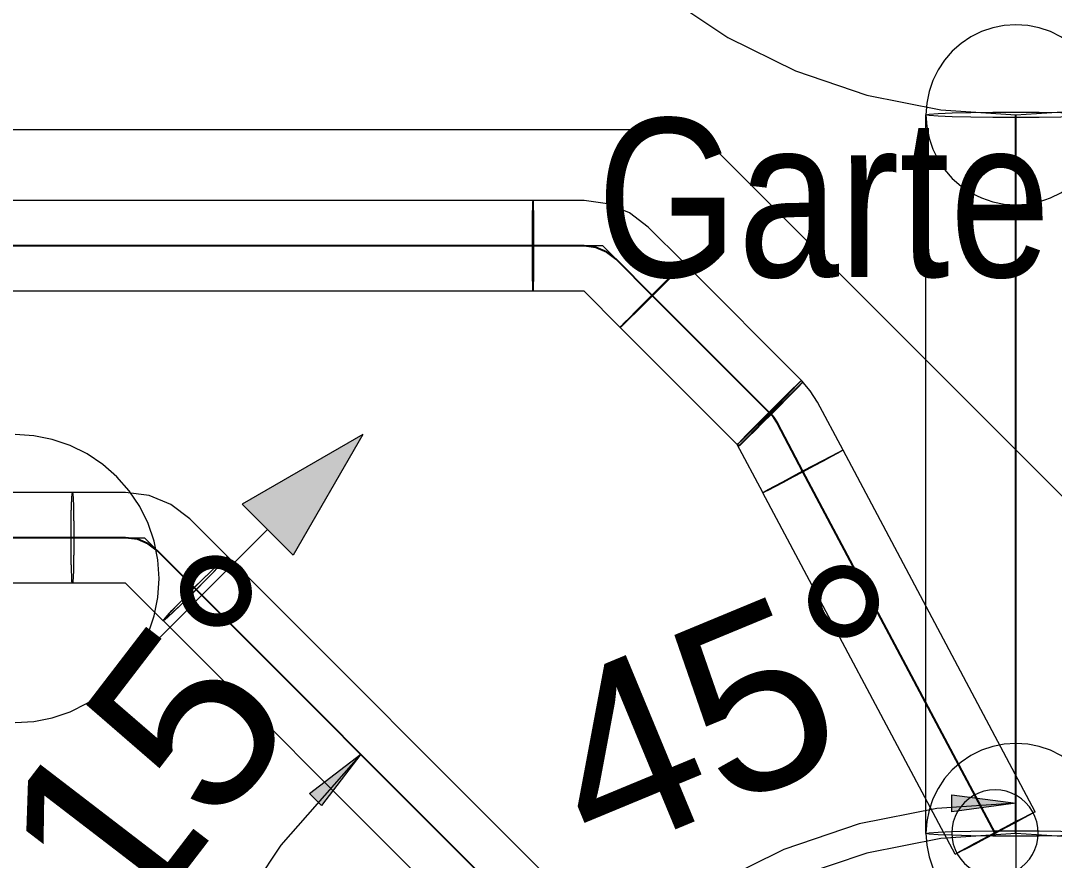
# Model space of a CAD drawing. Extents: x -1 to 1342, y -35 to 723.
# Drawn here: x 514.72 to 529.08, y 253.12 to 264.78 of the extents above; entities that cross this region are included whole.
import ezdxf
from ezdxf.lldxf.tags import DXFTag

# ---------------------------------------------------------------- set-up
doc = ezdxf.new("R2010")
doc.units = 0
doc.layers.get('0').update_dxf_attribs({"lineweight": 18})
doc.layers.add('-1._UG_3_320 Sanitär Neu', color=7, linetype='Continuous', lineweight=25)
doc.layers.add('-1._UG_3_322 Sanitär Beschriftung', color=7, linetype='Continuous', lineweight=25)
for name, color, linetype, lineweight, true_color in [('S_Schmutzwasser', 7, 'Continuous', 18, 0xcc6600), ('S_Schmutzwasser@DELETE-EINSTRICH', 7, 'Continuous', 18, 0xcc6600), ('X_Mass', 7, 'Continuous', 18, 0x0080ff)]:
    doc.layers.add(name, color=color, linetype=linetype, lineweight=lineweight, true_color=true_color)
doc.styles.get("Standard").update_dxf_attribs({"font": 'arial.ttf'})
tags = doc.linetypes.add('STRICHPUNKT2', pattern=[12.7, 6.35, -3.175, 0, -3.175]).pattern_tags.tags
tags[10:11] = [DXFTag(74, 4), DXFTag(75, 0), DXFTag(340, '0'), DXFTag(46, 0.0), DXFTag(50, 0.0), DXFTag(44, 0.0), DXFTag(45, 0.0)]
tags[8:9] = [DXFTag(74, 4), DXFTag(75, 0), DXFTag(340, '0'), DXFTag(46, 0.0), DXFTag(50, 0.0), DXFTag(44, 0.0), DXFTag(45, 0.0)]
tags[6:7] = [DXFTag(74, 4), DXFTag(75, 0), DXFTag(340, '0'), DXFTag(46, 0.0), DXFTag(50, 0.0), DXFTag(44, 0.0), DXFTag(45, 0.0)]
tags[4:5] = [DXFTag(74, 4), DXFTag(75, 0), DXFTag(340, '0'), DXFTag(46, 0.0), DXFTag(50, 0.0), DXFTag(44, 0.0), DXFTag(45, 0.0)]

# ---------------------------------------------------------------- blocks, each defined once
blk = doc.blocks.new('Kreis-A0SKLQHJLL', base_point=(520.544, 237.489))
at = {"color": 0, "linetype": 'ByBlock', "lineweight": -2, "ltscale": 0.18}
for p, q in [((527.5, 253.421), (526.474, 253.217)), ((528.544, 253.489), (527.5, 253.421)), ((529.588, 253.421), (528.544, 253.489)), ((526.474, 253.217), (525.483, 252.88))]:
    blk.add_line(p, q, dxfattribs=at)
blk = doc.blocks.new('Abwassersammelpunkt (Zentrale)-A0SKLQHNLL', base_point=(527.294, 252.239))
at = {"color": 0, "linetype": 'ByBlock', "lineweight": -2, "ltscale": 0.18}
for p, q in [((528.381, 254.729), (528.221, 254.697)), ((528.544, 254.739), (528.381, 254.729)), ((528.707, 254.729), (528.544, 254.739)), ((528.868, 254.697), (528.707, 254.729)), ((527.919, 254.572), (527.783, 254.481)), ((528.066, 254.644), (527.919, 254.572)), ((528.221, 254.697), (528.066, 254.644)), ((529.023, 254.644), (528.868, 254.697)), ((529.169, 254.572), (529.023, 254.644)), ((529.305, 254.481), (529.169, 254.572)), ((527.783, 254.481), (527.66, 254.373)), ((529.428, 254.373), (529.305, 254.481)), ((527.66, 254.373), (527.553, 254.25)), ((529.536, 254.25), (529.428, 254.373)), ((527.553, 254.25), (527.462, 254.114)), ((529.627, 254.114), (529.536, 254.25)), ((527.462, 254.114), (527.389, 253.968)), ((529.699, 253.968), (529.627, 254.114)), ((527.389, 253.968), (527.337, 253.813)), ((529.752, 253.813), (529.699, 253.968)), ((527.337, 253.813), (527.305, 253.653)), ((529.784, 253.653), (529.752, 253.813)), ((527.305, 253.653), (527.294, 253.489)), ((529.794, 253.489), (529.784, 253.653)), ((527.294, 253.489), (527.305, 253.326)), ((529.784, 253.326), (529.794, 253.489)), ((527.305, 253.326), (527.337, 253.166)), ((529.752, 253.166), (529.784, 253.326)), ((527.337, 253.166), (527.389, 253.011)), ((529.699, 253.011), (529.752, 253.166)), ((527.389, 253.011), (527.462, 252.864)), ((529.627, 252.864), (529.699, 253.011)), ((527.462, 252.864), (527.553, 252.728)), ((529.536, 252.728), (529.627, 252.864)), ((527.553, 252.728), (527.66, 252.606)), ((529.428, 252.606), (529.536, 252.728)), ((527.66, 252.606), (527.783, 252.498)), ((529.305, 252.498), (529.428, 252.606)), ((527.783, 252.498), (527.919, 252.407)), ((529.169, 252.407), (529.305, 252.498)), ((527.919, 252.407), (528.066, 252.335)), ((528.066, 252.335), (528.221, 252.282)), ((528.221, 252.282), (528.381, 252.25)), ((528.707, 252.25), (528.868, 252.282)), ((528.868, 252.282), (529.023, 252.335)), ((529.023, 252.335), (529.169, 252.407)), ((528.381, 252.25), (528.544, 252.239)), ((528.544, 252.239), (528.707, 252.25))]:
    blk.add_line(p, q, dxfattribs=at)
blk = doc.blocks.new('WC mit 9_0 l Spülwassermenge-A0SKLQHRLL', base_point=(527.294, 262.219))
at = {"color": 0, "linetype": 'ByBlock', "lineweight": -2, "ltscale": 0.18}
for p, q in [((528.066, 264.624), (527.919, 264.552)), ((528.221, 264.677), (528.066, 264.624)), ((528.381, 264.709), (528.221, 264.677)), ((528.544, 264.719), (528.381, 264.709)), ((528.707, 264.709), (528.544, 264.719)), ((528.868, 264.677), (528.707, 264.709)), ((529.023, 264.624), (528.868, 264.677)), ((529.169, 264.552), (529.023, 264.624)), ((527.919, 264.552), (527.783, 264.461)), ((529.305, 264.461), (529.169, 264.552)), ((527.66, 264.353), (527.553, 264.23)), ((527.783, 264.461), (527.66, 264.353)), ((529.428, 264.353), (529.305, 264.461)), ((529.536, 264.23), (529.428, 264.353)), ((527.553, 264.23), (527.462, 264.094)), ((529.627, 264.094), (529.536, 264.23)), ((527.462, 264.094), (527.389, 263.948)), ((529.699, 263.948), (529.627, 264.094)), ((527.389, 263.948), (527.337, 263.793)), ((529.752, 263.793), (529.699, 263.948)), ((527.337, 263.793), (527.305, 263.633)), ((529.784, 263.633), (529.752, 263.793)), ((527.305, 263.633), (527.294, 263.469)), ((529.794, 263.469), (529.784, 263.633)), ((527.294, 263.469), (527.305, 263.306)), ((529.784, 263.306), (529.794, 263.469)), ((527.305, 263.306), (527.337, 263.146)), ((529.752, 263.146), (529.784, 263.306)), ((527.337, 263.146), (527.389, 262.991)), ((529.699, 262.991), (529.752, 263.146)), ((527.389, 262.991), (527.462, 262.844)), ((529.627, 262.844), (529.699, 262.991)), ((527.462, 262.844), (527.553, 262.708)), ((529.536, 262.708), (529.627, 262.844)), ((527.553, 262.708), (527.66, 262.585)), ((529.428, 262.585), (529.536, 262.708)), ((527.66, 262.585), (527.783, 262.478)), ((527.783, 262.478), (527.919, 262.387)), ((529.169, 262.387), (529.305, 262.478)), ((529.305, 262.478), (529.428, 262.585)), ((527.919, 262.387), (528.066, 262.315)), ((529.023, 262.315), (529.169, 262.387)), ((528.066, 262.315), (528.221, 262.262)), ((528.221, 262.262), (528.381, 262.23)), ((528.381, 262.23), (528.544, 262.219)), ((528.544, 262.219), (528.707, 262.23)), ((528.707, 262.23), (528.868, 262.262)), ((528.868, 262.262), (529.023, 262.315))]:
    blk.add_line(p, q, dxfattribs=at)
blk = doc.blocks.new('Kreis-A0SKLQHXLL', base_point=(520.544, 263.469))
at = {"color": 0, "linetype": 'ByBlock', "lineweight": -2, "ltscale": 0.18}
for p, q in [((523.674, 265.123), (524.544, 264.541)), ((524.544, 264.541), (525.483, 264.078)), ((525.483, 264.078), (526.474, 263.742)), ((526.474, 263.742), (527.5, 263.538)), ((527.5, 263.538), (528.544, 263.469)), ((528.544, 263.469), (529.588, 263.538))]:
    blk.add_line(p, q, dxfattribs=at)
blk = doc.blocks.new('Abwasserleitung-A0SKLQI1LL', base_point=(528.544, 254.739))
at = {"color": 0, "linetype": 'ByBlock', "lineweight": -2, "ltscale": 0.18}
blk.add_line((528.544, 262.219), (528.544, 254.739), dxfattribs=at)
blk = doc.blocks.new('Abwassersammelpunkt (Zentrale)-A0SKLQI7LL', base_point=(527.654, 252.895))
at = {"color": 0, "linetype": 'ByBlock', "lineweight": -2, "ltscale": 0.18}
for p, q in [((527.954, 254.015), (527.889, 253.971)), ((528.024, 254.049), (527.954, 254.015)), ((528.099, 254.075), (528.024, 254.049)), ((528.176, 254.09), (528.099, 254.075)), ((528.254, 254.095), (528.176, 254.09)), ((528.332, 254.09), (528.254, 254.095)), ((528.409, 254.075), (528.332, 254.09)), ((528.483, 254.049), (528.409, 254.075)), ((528.554, 254.015), (528.483, 254.049)), ((528.619, 253.971), (528.554, 254.015)), ((527.778, 253.86), (527.734, 253.795)), ((527.83, 253.919), (527.778, 253.86)), ((527.889, 253.971), (527.83, 253.919)), ((528.678, 253.919), (528.619, 253.971)), ((528.73, 253.86), (528.678, 253.919)), ((528.773, 253.795), (528.73, 253.86)), ((527.7, 253.725), (527.674, 253.65)), ((527.734, 253.795), (527.7, 253.725)), ((528.808, 253.725), (528.773, 253.795)), ((528.833, 253.65), (528.808, 253.725)), ((527.659, 253.573), (527.654, 253.495)), ((527.674, 253.65), (527.659, 253.573)), ((528.849, 253.573), (528.833, 253.65)), ((528.854, 253.495), (528.849, 253.573)), ((527.654, 253.495), (527.659, 253.417)), ((527.659, 253.417), (527.674, 253.34)), ((528.833, 253.34), (528.849, 253.417)), ((528.849, 253.417), (528.854, 253.495)), ((527.674, 253.34), (527.7, 253.266)), ((528.808, 253.266), (528.833, 253.34)), ((527.7, 253.266), (527.734, 253.195)), ((527.734, 253.195), (527.778, 253.13)), ((527.778, 253.13), (527.83, 253.071)), ((528.678, 253.071), (528.73, 253.13)), ((528.73, 253.13), (528.773, 253.195)), ((528.773, 253.195), (528.808, 253.266)), ((527.83, 253.071), (527.889, 253.019)), ((527.889, 253.019), (527.954, 252.976)), ((528.554, 252.976), (528.619, 253.019)), ((528.619, 253.019), (528.678, 253.071)), ((527.954, 252.976), (528.024, 252.941)), ((528.024, 252.941), (528.099, 252.916)), ((528.099, 252.916), (528.176, 252.9)), ((528.176, 252.9), (528.254, 252.895)), ((528.254, 252.895), (528.332, 252.9)), ((528.332, 252.9), (528.409, 252.916)), ((528.409, 252.916), (528.483, 252.941)), ((528.483, 252.941), (528.554, 252.976))]:
    blk.add_line(p, q, dxfattribs=at)
blk = doc.blocks.new('Abwasserleitung-A0SKLQI9LL', base_point=(495.066, 254.025))
at = {"color": 0, "linetype": 'ByBlock', "lineweight": -2, "ltscale": 0.18}
for p, q in [((522.807, 261.648), (503.022, 261.648)), ((525.186, 259.268), (522.807, 261.648)), ((527.972, 254.025), (525.186, 259.268))]:
    blk.add_line(p, q, dxfattribs=at)
blk = doc.blocks.new('Abwasserleitung-A0SKLQIJLL', base_point=(505.841, 251.571))
at = {"color": 0, "linetype": 'ByBlock', "lineweight": -2, "ltscale": 0.18}
for p, q in [((505.841, 257.596), (516.438, 257.596)), ((516.438, 257.596), (522.463, 251.571))]:
    blk.add_line(p, q, dxfattribs=at)
blk = doc.blocks.new('Rohr-A0SKLQKJLL', base_point=(527.294, 253.452))
at = {"color": 0, "linetype": 'ByBlock', "lineweight": -2, "ltscale": 0.18}
for p, q in [((527.294, 263.469), (527.337, 263.479)), ((527.337, 263.46), (527.294, 263.469)), ((527.294, 253.489), (527.294, 263.469)), ((527.337, 263.479), (527.462, 263.488)), ((527.462, 263.488), (527.66, 263.496)), ((527.66, 263.496), (527.919, 263.502)), ((527.919, 263.502), (528.221, 263.506)), ((528.221, 263.506), (528.544, 263.507)), ((528.544, 263.507), (528.868, 263.506)), ((528.868, 263.506), (529.169, 263.502)), ((529.169, 263.502), (529.428, 263.496)), ((529.428, 263.496), (529.627, 263.488)), ((529.627, 263.488), (529.752, 263.479)), ((529.752, 263.479), (529.794, 263.469)), ((529.794, 263.469), (529.752, 263.46)), ((529.794, 253.489), (529.794, 263.469)), ((527.462, 263.451), (527.337, 263.46)), ((527.66, 263.443), (527.462, 263.451)), ((527.919, 263.437), (527.66, 263.443)), ((528.221, 263.433), (527.919, 263.437)), ((528.544, 263.432), (528.221, 263.433)), ((528.868, 263.433), (528.544, 263.432)), ((529.169, 263.437), (528.868, 263.433)), ((529.428, 263.443), (529.169, 263.437)), ((529.627, 263.451), (529.428, 263.443)), ((529.752, 263.46), (529.627, 263.451)), ((527.294, 253.489), (527.337, 253.499)), ((527.337, 253.48), (527.294, 253.489)), ((527.337, 253.499), (527.462, 253.508)), ((527.462, 253.471), (527.337, 253.48)), ((527.462, 253.508), (527.66, 253.516)), ((527.66, 253.463), (527.462, 253.471)), ((527.66, 253.516), (527.919, 253.522)), ((527.919, 253.457), (527.66, 253.463)), ((527.919, 253.522), (528.221, 253.526)), ((528.221, 253.453), (527.919, 253.457)), ((528.221, 253.526), (528.544, 253.527)), ((528.544, 253.452), (528.221, 253.453)), ((528.544, 253.527), (528.868, 253.526)), ((528.868, 253.453), (528.544, 253.452)), ((528.868, 253.526), (529.169, 253.522)), ((529.169, 253.457), (528.868, 253.453)), ((529.169, 253.522), (529.428, 253.516)), ((529.428, 253.463), (529.169, 253.457)), ((529.428, 253.516), (529.627, 253.508)), ((529.627, 253.471), (529.428, 253.463)), ((529.627, 253.508), (529.752, 253.499)), ((529.752, 253.48), (529.627, 253.471)), ((529.752, 253.499), (529.794, 253.489)), ((529.794, 253.489), (529.752, 253.48))]:
    blk.add_line(p, q, dxfattribs=at)
at = {"color": 0, "linetype": 'STRICHPUNKT2', "lineweight": 25, "ltscale": 0.25}
blk.add_line((528.544, 253.489), (528.544, 263.469), dxfattribs=at)
blk = doc.blocks.new('Maß-A0SKLQKLLL', base_point=(521.177, 245.489))
at = {"color": 0, "linetype": 'ByBlock', "lineweight": -2, "ltscale": 0.18}
for p, q in [((528.544, 255.908), (528.544, 245.489)), ((527.652, 253.791), (527.652, 254.026)), ((527.652, 254.026), (528.544, 253.908)), ((528.544, 253.908), (527.445, 253.836)), ((528.544, 253.908), (527.652, 253.791)), ((527.445, 253.836), (526.365, 253.622)), ((526.365, 253.622), (525.322, 253.268)), ((525.322, 253.268), (524.335, 252.781)), ((521.177, 252.857), (528.544, 245.489)), ((524.335, 252.781), (523.419, 252.169)), ((523.419, 252.169), (522.591, 251.443)), ((522.591, 251.443), (523.139, 252.157)), ((523.139, 252.157), (523.305, 251.99)), ((523.305, 251.99), (522.591, 251.443))]:
    blk.add_line(p, q, dxfattribs=at)
for points in [[(528.544, 253.908), (527.652, 253.908), (527.652, 254.026)], [(527.652, 253.791), (528.544, 253.908), (527.652, 253.908)], [(523.305, 251.99), (523.012, 251.99), (523.139, 252.157)], [(522.591, 251.443), (523.305, 251.99), (523.012, 251.99)]]:
    blk.add_solid(points, dxfattribs=at)
at = {"color": 0, "linetype": 'ByBlock', "lineweight": -2, "ltscale": 0.18, "insert": (521.737, 255.391), "char_height": 2.5, "attachment_point": 1, "rotation": 22.5}
blk.add_mtext('{\\fArial;45°}', dxfattribs=at)
blk = doc.blocks.new('Maß-A0SKLQKNLL', base_point=(514.271, 245.489))
at = {"color": 0, "linetype": 'ByBlock', "lineweight": -2, "ltscale": 0.18}
for p, q in [((518.029, 256.004), (528.544, 245.489)), ((519.444, 254.59), (518.334, 253.324)), ((518.73, 254.042), (519.444, 254.59)), ((519.444, 254.59), (518.896, 253.876)), ((518.896, 253.876), (518.73, 254.042)), ((518.334, 253.324), (517.398, 251.925)), ((515.666, 252.925), (528.544, 245.489)), ((517.398, 251.925), (517.743, 252.756)), ((517.743, 252.756), (517.946, 252.639)), ((517.946, 252.639), (517.398, 251.925))]:
    blk.add_line(p, q, dxfattribs=at)
for points in [[(519.023, 254.042), (518.73, 254.042), (519.444, 254.59)], [(518.896, 253.876), (519.023, 254.042), (518.73, 254.042)], [(517.946, 252.639), (517.694, 252.639), (517.743, 252.756)], [(517.398, 251.925), (517.946, 252.639), (517.694, 252.639)]]:
    blk.add_solid(points, dxfattribs=at)
at = {"color": 0, "linetype": 'ByBlock', "lineweight": -2, "ltscale": 0.18, "insert": (514.271, 253.505), "char_height": 2.5, "attachment_point": 1, "rotation": 52.5}
blk.add_mtext('{\\fArial;15°}', dxfattribs=at)
blk = doc.blocks.new('Rohr-A0SKLQL3LL', base_point=(516.699, 250.701))
at = {"color": 0, "linetype": 'ByBlock', "lineweight": -2, "ltscale": 0.18}
for p, q in [((517.524, 257.282), (517.571, 257.323)), ((517.578, 257.316), (517.537, 257.268)), ((517.571, 257.323), (517.59, 257.335)), ((517.59, 257.335), (517.578, 257.316)), ((523.333, 251.592), (517.59, 257.335)), ((517.356, 257.123), (517.45, 257.214)), ((517.469, 257.195), (517.379, 257.1)), ((517.45, 257.214), (517.524, 257.282)), ((517.537, 257.268), (517.469, 257.195)), ((517.131, 256.903), (517.247, 257.017)), ((517.247, 257.017), (517.356, 257.123)), ((517.379, 257.1), (517.273, 256.992)), ((517.016, 256.787), (517.131, 256.903)), ((517.158, 256.876), (517.042, 256.761)), ((517.273, 256.992), (517.158, 256.876)), ((516.91, 256.678), (517.016, 256.787)), ((517.042, 256.761), (516.933, 256.655)), ((516.752, 256.51), (516.82, 256.584)), ((516.82, 256.584), (516.91, 256.678)), ((516.933, 256.655), (516.839, 256.565)), ((516.699, 256.444), (516.711, 256.462)), ((516.718, 256.455), (516.699, 256.444)), ((522.442, 250.701), (516.699, 256.444)), ((516.711, 256.462), (516.752, 256.51)), ((516.765, 256.497), (516.718, 256.455)), ((516.839, 256.565), (516.765, 256.497)), ((523.267, 251.539), (523.314, 251.58)), ((523.321, 251.573), (523.28, 251.525)), ((523.314, 251.58), (523.333, 251.592)), ((523.333, 251.592), (523.321, 251.573)), ((523.099, 251.381), (523.193, 251.471)), ((523.212, 251.452), (523.122, 251.357)), ((523.193, 251.471), (523.267, 251.539)), ((523.28, 251.525), (523.212, 251.452)), ((522.874, 251.16), (522.99, 251.275)), ((522.99, 251.275), (523.099, 251.381)), ((523.122, 251.357), (523.016, 251.249)), ((522.759, 251.044), (522.874, 251.16)), ((522.901, 251.133), (522.785, 251.018)), ((523.016, 251.249), (522.901, 251.133)), ((522.653, 250.935), (522.759, 251.044)), ((522.785, 251.018), (522.676, 250.912)), ((522.495, 250.767), (522.563, 250.841)), ((522.563, 250.841), (522.653, 250.935)), ((522.676, 250.912), (522.582, 250.822)), ((522.442, 250.701), (522.454, 250.719)), ((522.461, 250.713), (522.442, 250.701)), ((522.454, 250.719), (522.495, 250.767)), ((522.508, 250.754), (522.461, 250.713)), ((522.582, 250.822), (522.508, 250.754))]:
    blk.add_line(p, q, dxfattribs=at)
at = {"color": 0, "linetype": 'STRICHPUNKT2', "lineweight": 25, "ltscale": 0.25}
blk.add_line((522.887, 251.146), (517.145, 256.889), dxfattribs=at)
blk = doc.blocks.new('Bogen 45°-A0SKLQL5LL', base_point=(515.419, 256.443))
at = {"color": 0, "linetype": 'ByBlock', "lineweight": -2, "ltscale": 0.18}
for p, q in [((515.428, 258.145), (515.433, 258.206)), ((515.433, 258.206), (515.438, 258.226)), ((516.177, 258.226), (515.437, 258.226)), ((515.438, 258.226), (515.443, 258.202)), ((515.443, 258.202), (515.447, 258.138)), ((516.503, 258.183), (516.177, 258.226)), ((516.807, 258.057), (516.503, 258.183)), ((515.421, 257.918), (515.424, 258.047)), ((515.424, 258.047), (515.428, 258.145)), ((515.447, 258.138), (515.451, 258.036)), ((515.451, 258.036), (515.454, 257.904)), ((517.067, 257.857), (516.807, 258.057)), ((515.419, 257.767), (515.421, 257.918)), ((515.454, 257.904), (515.456, 257.751)), ((515.419, 257.604), (515.419, 257.767)), ((515.456, 257.751), (515.456, 257.588)), ((517.591, 257.334), (517.068, 257.857)), ((515.419, 257.44), (515.419, 257.604)), ((515.456, 257.588), (515.456, 257.425)), ((515.421, 257.288), (515.419, 257.44)), ((515.456, 257.425), (515.454, 257.274)), ((517.521, 257.278), (517.57, 257.321)), ((517.58, 257.317), (517.54, 257.271)), ((517.57, 257.321), (517.59, 257.334)), ((517.59, 257.334), (517.58, 257.317)), ((515.424, 257.156), (515.421, 257.288)), ((515.428, 257.054), (515.424, 257.156)), ((515.454, 257.274), (515.451, 257.145)), ((517.351, 257.118), (517.447, 257.209)), ((517.473, 257.198), (517.384, 257.105)), ((517.447, 257.209), (517.521, 257.278)), ((517.54, 257.271), (517.473, 257.198)), ((515.432, 256.989), (515.428, 257.054)), ((515.447, 257.046), (515.442, 256.985)), ((515.451, 257.145), (515.447, 257.046)), ((517.126, 256.896), (517.242, 257.011)), ((517.242, 257.011), (517.351, 257.118)), ((517.384, 257.105), (517.279, 256.996)), ((515.437, 256.966), (515.432, 256.989)), ((515.442, 256.985), (515.437, 256.966)), ((516.177, 256.966), (515.437, 256.966)), ((516.7, 256.443), (516.177, 256.966)), ((517.012, 256.781), (517.126, 256.896)), ((517.164, 256.881), (517.048, 256.766)), ((517.279, 256.996), (517.164, 256.881)), ((516.906, 256.673), (517.012, 256.781)), ((517.048, 256.766), (516.939, 256.659)), ((516.75, 256.507), (516.817, 256.579)), ((516.817, 256.579), (516.906, 256.673)), ((516.939, 256.659), (516.844, 256.568)), ((516.7, 256.443), (516.71, 256.46)), ((516.72, 256.456), (516.7, 256.443)), ((516.71, 256.46), (516.75, 256.507)), ((516.769, 256.499), (516.72, 256.456)), ((516.844, 256.568), (516.769, 256.499))]:
    blk.add_line(p, q, dxfattribs=at)
at = {"color": 0, "linetype": 'STRICHPUNKT2', "lineweight": 25, "ltscale": 0.25}
for p, q in [((516.177, 257.596), (515.437, 257.596)), ((516.34, 257.575), (516.177, 257.596)), ((516.492, 257.512), (516.34, 257.575)), ((516.622, 257.412), (516.492, 257.512)), ((517.145, 256.889), (516.622, 257.412))]:
    blk.add_line(p, q, dxfattribs=at)
blk = doc.blocks.new('Rohr-A0SKLQL7LL', base_point=(507.615, 256.966))
at = {"color": 0, "linetype": 'ByBlock', "lineweight": -2, "ltscale": 0.18}
for p, q in [((507.624, 258.142), (507.629, 258.204)), ((507.629, 258.204), (507.634, 258.226)), ((507.634, 258.226), (507.639, 258.204)), ((515.438, 258.226), (507.634, 258.226)), ((507.639, 258.204), (507.643, 258.142)), ((515.429, 258.142), (515.433, 258.204)), ((515.433, 258.204), (515.438, 258.226)), ((515.438, 258.226), (515.443, 258.204)), ((515.443, 258.204), (515.448, 258.142)), ((507.617, 257.911), (507.62, 258.041)), ((507.62, 258.041), (507.624, 258.142)), ((507.643, 258.142), (507.647, 258.041)), ((507.647, 258.041), (507.65, 257.911)), ((515.422, 257.911), (515.425, 258.041)), ((515.425, 258.041), (515.429, 258.142)), ((515.448, 258.142), (515.452, 258.041)), ((515.452, 258.041), (515.455, 257.911)), ((507.615, 257.759), (507.617, 257.911)), ((507.65, 257.911), (507.652, 257.759)), ((515.42, 257.759), (515.422, 257.911)), ((515.455, 257.911), (515.456, 257.759)), ((507.615, 257.596), (507.615, 257.759)), ((507.652, 257.759), (507.653, 257.596)), ((515.419, 257.596), (515.42, 257.759)), ((515.456, 257.759), (515.457, 257.596)), ((507.615, 257.433), (507.615, 257.596)), ((507.653, 257.596), (507.652, 257.433)), ((515.42, 257.433), (515.419, 257.596)), ((515.457, 257.596), (515.456, 257.433)), ((507.617, 257.281), (507.615, 257.433)), ((507.652, 257.433), (507.65, 257.281)), ((515.422, 257.281), (515.42, 257.433)), ((515.456, 257.433), (515.455, 257.281)), ((507.62, 257.15), (507.617, 257.281)), ((507.624, 257.05), (507.62, 257.15)), ((507.647, 257.15), (507.643, 257.05)), ((507.65, 257.281), (507.647, 257.15)), ((515.425, 257.15), (515.422, 257.281)), ((515.429, 257.05), (515.425, 257.15)), ((515.452, 257.15), (515.448, 257.05)), ((515.455, 257.281), (515.452, 257.15)), ((507.629, 256.987), (507.624, 257.05)), ((507.643, 257.05), (507.639, 256.987)), ((515.433, 256.987), (515.429, 257.05)), ((515.448, 257.05), (515.443, 256.987)), ((507.634, 256.966), (507.629, 256.987)), ((507.639, 256.987), (507.634, 256.966)), ((515.438, 256.966), (507.634, 256.966)), ((515.438, 256.966), (515.433, 256.987)), ((515.443, 256.987), (515.438, 256.966))]:
    blk.add_line(p, q, dxfattribs=at)
at = {"color": 0, "linetype": 'STRICHPUNKT2', "lineweight": 25, "ltscale": 0.25}
blk.add_line((515.438, 257.596), (507.634, 257.596), dxfattribs=at)
blk = doc.blocks.new('Polygon-A0SKLQLDLL', base_point=(486.576, 247.227))
at = {"color": 0, "linetype": 'ByBlock', "lineweight": -2, "ltscale": 0.18}
for p, q in [((503.905, 263.266), (524.092, 263.266)), ((524.092, 263.266), (531.798, 255.56))]:
    blk.add_line(p, q, dxfattribs=at)
blk = doc.blocks.new('Referenz-A0SKLQRXLL', base_point=(5, 5))
at = {"layer": '-1._UG_3_320 Sanitär Neu', "color": 0, "linetype": 'Continuous', "lineweight": 13, "ltscale": 16.9}
for p, q in [((514.902, 259.011), (514.641, 259.028)), ((515.159, 258.96), (514.902, 259.011)), ((515.407, 258.876), (515.159, 258.96)), ((515.641, 258.76), (515.407, 258.876)), ((515.859, 258.615), (515.641, 258.76)), ((516.056, 258.442), (515.859, 258.615)), ((516.228, 258.246), (516.056, 258.442)), ((516.373, 258.028), (516.228, 258.246)), ((516.489, 257.794), (516.373, 258.028)), ((516.573, 257.546), (516.489, 257.794)), ((516.624, 257.289), (516.573, 257.546)), ((516.641, 257.028), (516.624, 257.289)), ((516.624, 256.767), (516.641, 257.028)), ((516.573, 256.511), (516.624, 256.767)), ((516.489, 256.263), (516.573, 256.511)), ((516.373, 256.028), (516.489, 256.263)), ((516.228, 255.811), (516.373, 256.028)), ((516.056, 255.614), (516.228, 255.811)), ((515.859, 255.442), (516.056, 255.614)), ((515.641, 255.296), (515.859, 255.442)), ((515.407, 255.18), (515.641, 255.296)), ((515.159, 255.096), (515.407, 255.18)), ((514.641, 255.028), (514.902, 255.045)), ((514.902, 255.045), (515.159, 255.096))]:
    blk.add_line(p, q, dxfattribs=at)
at = {"layer": '-1._UG_3_320 Sanitär Neu', "color": 0, "lineweight": 13}
for p, q in [((519.47, 259.028), (517.797, 258.062)), ((519.47, 259.028), (518.504, 257.355)), ((518.504, 257.355), (517.797, 258.062)), ((516.056, 255.614), (518.15, 257.709))]:
    blk.add_line(p, q, dxfattribs=at)
at = {"layer": '-1._UG_3_320 Sanitär Neu', "color": 0, "linetype": 'Continuous', "lineweight": 0, "ltscale": 0.0169}
for points in [[(518.504, 258.471), (519.148, 258.471), (519.47, 259.028)], [(517.797, 258.062), (518.504, 258.062), (518.504, 258.471)], [(518.504, 257.355), (519.148, 258.471), (518.504, 258.471)], [(518.504, 257.355), (518.504, 258.062), (517.797, 258.062)]]:
    blk.add_solid(points, dxfattribs=at)
at = {"layer": '-1._UG_3_322 Sanitär Beschriftung', "color": 0, "linetype": 'Continuous', "lineweight": 13, "ltscale": 0.0169, "insert": (522.722, 263.419), "char_height": 2.2, "attachment_point": 1}
blk.add_mtext('{\\fArial Narrow;Gartenventil}', dxfattribs=at)
blk = doc.blocks.new('Rohr-A0SKLQRZLL', base_point=(525.029, 253.2))
at = {"color": 0, "linetype": 'ByBlock', "lineweight": -2, "ltscale": 0.18}
for p, q in [((525.861, 258.67), (525.977, 258.73)), ((525.977, 258.73), (526.066, 258.776)), ((526.069, 258.77), (525.981, 258.722)), ((526.066, 258.776), (526.122, 258.804)), ((526.124, 258.801), (526.069, 258.77)), ((526.122, 258.804), (526.142, 258.813)), ((526.142, 258.813), (526.124, 258.801)), ((528.81, 253.791), (526.142, 258.813)), ((525.582, 258.523), (525.727, 258.599)), ((525.732, 258.588), (525.588, 258.511)), ((525.727, 258.599), (525.861, 258.67)), ((525.866, 258.66), (525.732, 258.588)), ((525.981, 258.722), (525.866, 258.66)), ((525.305, 258.374), (525.439, 258.446)), ((525.439, 258.446), (525.582, 258.523)), ((525.588, 258.511), (525.444, 258.435)), ((525.102, 258.264), (525.19, 258.312)), ((525.194, 258.304), (525.105, 258.258)), ((525.19, 258.312), (525.305, 258.374)), ((525.31, 258.364), (525.194, 258.304)), ((525.444, 258.435), (525.31, 258.364)), ((525.029, 258.221), (525.047, 258.233)), ((525.049, 258.23), (525.029, 258.221)), ((527.698, 253.2), (525.029, 258.221)), ((525.047, 258.233), (525.102, 258.264)), ((525.105, 258.258), (525.049, 258.23)), ((528.529, 253.648), (528.645, 253.708)), ((528.645, 253.708), (528.734, 253.754)), ((528.737, 253.748), (528.649, 253.7)), ((528.734, 253.754), (528.79, 253.782)), ((528.792, 253.779), (528.737, 253.748)), ((528.79, 253.782), (528.81, 253.791)), ((528.81, 253.791), (528.792, 253.779)), ((528.251, 253.501), (528.395, 253.577)), ((528.401, 253.566), (528.257, 253.49)), ((528.395, 253.577), (528.529, 253.648)), ((528.535, 253.638), (528.401, 253.566)), ((528.649, 253.7), (528.535, 253.638)), ((527.973, 253.352), (528.107, 253.424)), ((528.107, 253.424), (528.251, 253.501)), ((528.257, 253.49), (528.113, 253.413)), ((527.771, 253.242), (527.858, 253.29)), ((527.863, 253.282), (527.774, 253.236)), ((527.858, 253.29), (527.973, 253.352)), ((527.978, 253.342), (527.863, 253.282)), ((528.113, 253.413), (527.978, 253.342)), ((527.698, 253.2), (527.716, 253.211)), ((527.717, 253.208), (527.698, 253.2)), ((527.716, 253.211), (527.771, 253.242)), ((527.774, 253.236), (527.717, 253.208))]:
    blk.add_line(p, q, dxfattribs=at)
at = {"color": 0, "linetype": 'STRICHPUNKT2', "lineweight": 25, "ltscale": 0.25}
blk.add_line((528.254, 253.495), (525.585, 258.517), dxfattribs=at)
blk = doc.blocks.new('Bogen 88.5°-A0SKLQS1LL', base_point=(524.674, 258.222))
at = {"color": 0, "linetype": 'ByBlock', "lineweight": -2, "ltscale": 0.18}
for p, q in [((525.504, 259.723), (525.549, 259.766)), ((525.551, 259.764), (525.507, 259.718)), ((525.549, 259.766), (525.565, 259.78)), ((525.565, 259.78), (525.551, 259.764)), ((525.687, 259.638), (525.565, 259.78)), ((525.339, 259.562), (525.432, 259.653)), ((525.437, 259.646), (525.346, 259.553)), ((525.432, 259.653), (525.504, 259.723)), ((525.507, 259.718), (525.437, 259.646)), ((525.787, 259.48), (525.687, 259.638)), ((525.116, 259.34), (525.231, 259.455)), ((525.239, 259.445), (525.124, 259.33)), ((525.231, 259.455), (525.339, 259.562)), ((525.346, 259.553), (525.239, 259.445)), ((526.142, 258.813), (525.787, 259.48)), ((525.001, 259.224), (525.116, 259.34)), ((525.124, 259.33), (525.008, 259.214)), ((524.894, 259.116), (525.001, 259.224)), ((525.008, 259.214), (524.9, 259.107)), ((524.732, 258.951), (524.802, 259.023)), ((524.807, 259.016), (524.736, 258.946)), ((524.802, 259.023), (524.894, 259.116)), ((524.9, 259.107), (524.807, 259.016)), ((524.674, 258.889), (524.688, 258.906)), ((524.69, 258.903), (524.674, 258.889)), ((525.029, 258.222), (524.674, 258.889)), ((524.688, 258.906), (524.732, 258.951)), ((524.736, 258.946), (524.69, 258.903)), ((525.86, 258.669), (525.976, 258.73)), ((525.976, 258.73), (526.065, 258.776)), ((526.069, 258.771), (525.981, 258.723)), ((526.065, 258.776), (526.122, 258.804)), ((526.124, 258.801), (526.069, 258.771)), ((526.122, 258.804), (526.142, 258.813)), ((526.142, 258.813), (526.124, 258.801)), ((525.582, 258.522), (525.726, 258.599)), ((525.733, 258.589), (525.589, 258.512)), ((525.726, 258.599), (525.86, 258.669)), ((525.867, 258.661), (525.733, 258.589)), ((525.981, 258.723), (525.867, 258.661)), ((525.304, 258.374), (525.438, 258.446)), ((525.438, 258.446), (525.582, 258.522)), ((525.589, 258.512), (525.445, 258.436)), ((525.102, 258.264), (525.189, 258.312)), ((525.195, 258.305), (525.105, 258.259)), ((525.189, 258.312), (525.304, 258.374)), ((525.31, 258.365), (525.195, 258.305)), ((525.445, 258.436), (525.31, 258.365)), ((525.029, 258.222), (525.047, 258.233)), ((525.049, 258.23), (525.029, 258.222)), ((525.047, 258.233), (525.102, 258.264)), ((525.105, 258.259), (525.049, 258.23))]:
    blk.add_line(p, q, dxfattribs=at)
at = {"color": 0, "linetype": 'STRICHPUNKT2', "lineweight": 25, "ltscale": 0.25}
for p, q in [((525.181, 259.264), (525.12, 259.335)), ((525.231, 259.185), (525.181, 259.264)), ((525.585, 258.517), (525.231, 259.185))]:
    blk.add_line(p, q, dxfattribs=at)
blk = doc.blocks.new('Rohr-A0SKLQS3LL', base_point=(523.047, 258.868))
at = {"color": 0, "linetype": 'ByBlock', "lineweight": -2, "ltscale": 0.18}
for p, q in [((523.804, 261.28), (523.876, 261.35)), ((523.88, 261.346), (523.811, 261.274)), ((523.876, 261.35), (523.922, 261.393)), ((523.924, 261.391), (523.88, 261.346)), ((523.922, 261.393), (523.938, 261.407)), ((523.938, 261.407), (523.924, 261.391)), ((525.586, 259.759), (523.938, 261.407)), ((523.603, 261.082), (523.711, 261.189)), ((523.719, 261.181), (523.612, 261.073)), ((523.711, 261.189), (523.804, 261.28)), ((523.811, 261.274), (523.719, 261.181)), ((523.488, 260.966), (523.603, 261.082)), ((523.612, 261.073), (523.497, 260.958)), ((523.373, 260.851), (523.488, 260.966)), ((523.497, 260.958), (523.381, 260.842)), ((523.174, 260.65), (523.266, 260.743)), ((523.266, 260.743), (523.373, 260.851)), ((523.381, 260.842), (523.274, 260.735)), ((523.104, 260.578), (523.174, 260.65)), ((523.181, 260.644), (523.109, 260.574)), ((523.274, 260.735), (523.181, 260.644)), ((523.047, 260.517), (523.061, 260.533)), ((523.063, 260.531), (523.047, 260.517)), ((524.695, 258.868), (523.047, 260.517)), ((523.061, 260.533), (523.104, 260.578)), ((523.109, 260.574), (523.063, 260.531)), ((525.525, 259.701), (525.57, 259.745)), ((525.572, 259.743), (525.529, 259.697)), ((525.57, 259.745), (525.586, 259.759)), ((525.586, 259.759), (525.572, 259.743)), ((525.36, 259.54), (525.453, 259.632)), ((525.459, 259.625), (525.368, 259.532)), ((525.453, 259.632), (525.525, 259.701)), ((525.529, 259.697), (525.459, 259.625)), ((525.252, 259.433), (525.36, 259.54)), ((525.368, 259.532), (525.261, 259.424)), ((525.021, 259.202), (525.137, 259.318)), ((525.145, 259.309), (525.03, 259.194)), ((525.137, 259.318), (525.252, 259.433)), ((525.261, 259.424), (525.145, 259.309)), ((524.914, 259.095), (525.021, 259.202)), ((525.03, 259.194), (524.922, 259.087)), ((524.823, 259.002), (524.914, 259.095)), ((524.922, 259.087), (524.829, 258.995)), ((524.695, 258.868), (524.71, 258.884)), ((524.712, 258.882), (524.695, 258.868)), ((524.71, 258.884), (524.753, 258.93)), ((524.757, 258.925), (524.712, 258.882)), ((524.753, 258.93), (524.823, 259.002)), ((524.829, 258.995), (524.757, 258.925))]:
    blk.add_line(p, q, dxfattribs=at)
at = {"color": 0, "linetype": 'STRICHPUNKT2', "lineweight": 25, "ltscale": 0.25}
blk.add_line((525.141, 259.313), (523.492, 260.962), dxfattribs=at)
blk = doc.blocks.new('Bogen 45°-A0SKLQS5LL', base_point=(521.829, 260.516))
at = {"color": 0, "linetype": 'ByBlock', "lineweight": -2, "ltscale": 0.18}
for p, q in [((521.831, 262.095), (521.833, 262.195)), ((521.833, 262.195), (521.834, 262.257)), ((521.834, 262.257), (521.836, 262.278)), ((521.836, 262.278), (521.837, 262.256)), ((522.546, 262.278), (521.836, 262.278)), ((521.837, 262.256), (521.839, 262.192)), ((521.839, 262.192), (521.84, 262.091)), ((522.872, 262.235), (522.546, 262.278)), ((523.176, 262.109), (522.872, 262.235)), ((521.83, 261.965), (521.831, 262.095)), ((521.84, 262.091), (521.841, 261.961)), ((523.437, 261.909), (523.176, 262.109)), ((521.83, 261.813), (521.83, 261.965)), ((521.841, 261.961), (521.842, 261.808)), ((523.939, 261.407), (523.437, 261.909)), ((521.829, 261.65), (521.83, 261.813)), ((521.842, 261.808), (521.842, 261.645)), ((521.83, 261.487), (521.829, 261.65)), ((521.842, 261.645), (521.842, 261.482)), ((521.83, 261.335), (521.83, 261.487)), ((521.842, 261.482), (521.841, 261.331)), ((521.831, 261.204), (521.83, 261.335)), ((521.841, 261.331), (521.84, 261.201)), ((523.804, 261.278), (523.876, 261.348)), ((523.882, 261.346), (523.813, 261.274)), ((523.876, 261.348), (523.922, 261.392)), ((523.925, 261.391), (523.882, 261.346)), ((523.922, 261.392), (523.939, 261.407)), ((523.939, 261.407), (523.925, 261.391)), ((521.832, 261.104), (521.831, 261.204)), ((521.84, 261.201), (521.839, 261.101)), ((523.602, 261.079), (523.71, 261.186)), ((523.721, 261.182), (523.614, 261.074)), ((523.71, 261.186), (523.804, 261.278)), ((523.813, 261.274), (523.721, 261.182)), ((521.834, 261.04), (521.832, 261.104)), ((521.836, 261.018), (521.834, 261.04)), ((521.837, 261.039), (521.836, 261.018)), ((521.839, 261.101), (521.837, 261.039)), ((523.487, 260.964), (523.602, 261.079)), ((523.614, 261.074), (523.499, 260.959)), ((522.546, 261.018), (521.836, 261.018)), ((523.048, 260.516), (522.546, 261.018)), ((523.372, 260.849), (523.487, 260.964)), ((523.499, 260.959), (523.384, 260.843)), ((523.174, 260.648), (523.265, 260.741)), ((523.276, 260.736), (523.183, 260.644)), ((523.265, 260.741), (523.372, 260.849)), ((523.384, 260.843), (523.276, 260.736)), ((523.104, 260.577), (523.174, 260.648)), ((523.183, 260.644), (523.11, 260.574)), ((523.048, 260.516), (523.061, 260.532)), ((523.064, 260.53), (523.048, 260.516)), ((523.061, 260.532), (523.104, 260.577)), ((523.11, 260.574), (523.064, 260.53))]:
    blk.add_line(p, q, dxfattribs=at)
at = {"color": 0, "linetype": 'STRICHPUNKT2', "lineweight": 25, "ltscale": 0.25}
for p, q in [((522.546, 261.648), (521.836, 261.648)), ((522.709, 261.626), (522.546, 261.648)), ((522.861, 261.563), (522.709, 261.626)), ((522.991, 261.463), (522.861, 261.563)), ((523.493, 260.961), (522.991, 261.463))]:
    blk.add_line(p, q, dxfattribs=at)
blk = doc.blocks.new('Rohr-A0SKLQS7LL', base_point=(503.985, 261.018))
at = {"color": 0, "linetype": 'ByBlock', "lineweight": -2, "ltscale": 0.18}
for p, q in [((521.837, 262.278), (503.992, 262.278)), ((521.832, 262.093), (521.833, 262.193)), ((521.833, 262.193), (521.835, 262.256)), ((521.835, 262.256), (521.837, 262.278)), ((521.837, 262.278), (521.838, 262.256)), ((521.838, 262.256), (521.84, 262.193)), ((521.84, 262.193), (521.841, 262.093)), ((521.831, 261.963), (521.832, 262.093)), ((521.841, 262.093), (521.842, 261.963)), ((521.831, 261.811), (521.831, 261.963)), ((521.842, 261.963), (521.843, 261.811)), ((521.83, 261.648), (521.831, 261.811)), ((521.843, 261.811), (521.843, 261.648)), ((521.831, 261.485), (521.83, 261.648)), ((521.843, 261.648), (521.843, 261.485)), ((521.831, 261.333), (521.831, 261.485)), ((521.843, 261.485), (521.842, 261.333)), ((521.832, 261.202), (521.831, 261.333)), ((521.842, 261.333), (521.841, 261.202)), ((521.833, 261.102), (521.832, 261.202)), ((521.841, 261.202), (521.84, 261.102)), ((521.835, 261.039), (521.833, 261.102)), ((521.837, 261.018), (521.835, 261.039)), ((521.838, 261.039), (521.837, 261.018)), ((521.84, 261.102), (521.838, 261.039)), ((521.837, 261.018), (503.992, 261.018))]:
    blk.add_line(p, q, dxfattribs=at)
at = {"color": 0, "linetype": 'STRICHPUNKT2', "lineweight": 25, "ltscale": 0.25}
blk.add_line((521.837, 261.648), (503.992, 261.648), dxfattribs=at)

msp = doc.modelspace()

# ---------------------------------------------------------------- block references
at = {"color": 8, "lineweight": 25, "ltscale": 0.25, "true_color": 0x808080}
msp.add_blockref('Referenz-A0SKLQRXLL', (5, 5), dxfattribs=at)
at = {"layer": 'S_Schmutzwasser', "ltscale": 0.18}
for name, p in [('Kreis-A0SKLQHXLL', (520.544, 263.469)), ('Rohr-A0SKLQKJLL', (527.294, 253.452)), ('Rohr-A0SKLQS7LL', (503.985, 261.018)), ('Bogen 45°-A0SKLQS5LL', (521.829, 260.516)), ('Rohr-A0SKLQS3LL', (523.047, 258.868)), ('Bogen 88.5°-A0SKLQS1LL', (524.674, 258.222)), ('Rohr-A0SKLQRZLL', (525.029, 253.2)), ('Rohr-A0SKLQL7LL', (507.615, 256.966)), ('Bogen 45°-A0SKLQL5LL', (515.419, 256.443)), ('Rohr-A0SKLQL3LL', (516.699, 250.701)), ('Kreis-A0SKLQHJLL', (520.544, 237.489))]:
    msp.add_blockref(name, p, dxfattribs=at)
at = {"layer": 'S_Schmutzwasser', "color": 1, "ltscale": 0.18, "true_color": 0xff0000}
msp.add_blockref('Polygon-A0SKLQLDLL', (486.576, 247.227), dxfattribs=at)
at = {"layer": 'S_Schmutzwasser@DELETE-EINSTRICH', "ltscale": 0.18}
for name, p in [('Abwasserleitung-A0SKLQI9LL', (495.066, 254.025)), ('WC mit 9_0 l Spülwassermenge-A0SKLQHRLL', (527.294, 262.219)), ('Abwasserleitung-A0SKLQI1LL', (528.544, 254.739)), ('Abwasserleitung-A0SKLQIJLL', (505.841, 251.571)), ('Abwassersammelpunkt (Zentrale)-A0SKLQHNLL', (527.294, 252.239)), ('Abwassersammelpunkt (Zentrale)-A0SKLQI7LL', (527.654, 252.895))]:
    msp.add_blockref(name, p, dxfattribs=at)
at = {"layer": 'X_Mass', "ltscale": 0.18}
for name, p in [('Maß-A0SKLQKNLL', (514.271, 245.489)), ('Maß-A0SKLQKLLL', (521.177, 245.489))]:
    msp.add_blockref(name, p, dxfattribs=at)

doc.saveas('drawing.dxf')
